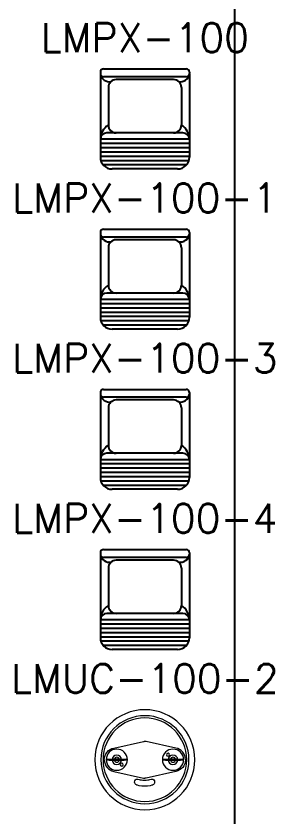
# Model space of a CAD drawing. Header units: inches. Extents: x -312 to 59, y -182 to 37.
# Drawn here: x -200.83 to -198.68, y -95.07 to -88.42 of the extents above; entities that cross this region are included whole.
import ezdxf

# ---------------------------------------------------------------- set-up
doc = ezdxf.new("R2010")
doc.units = ezdxf.units.IN
doc.header["$MEASUREMENT"] = 0
doc.set_wipeout_variables(frame=1)
doc.styles.add('ROMANS', font='ROMANS.shx')

# ---------------------------------------------------------------- blocks, each defined once
blk = doc.blocks.new('LMPX-100')
at = {"insert": (0, 0.6743), "char_height": 0.24, "width": 5.724, "attachment_point": 5, "style": 'ROMANS'}
blk.add_mtext('LMPX-100', dxfattribs=at)
blk.add_wipeout([(-0.415, 0.415), (0.415, 0.415), (0.415, -0.415), (-0.415, -0.415)])
for p, q in [((-0.3426, 0.415), (0.3426, 0.415)), ((-0.3696, 0.388), (-0.3696, 0.3764)), ((-0.3694, 0.3731), (-0.3694, -0.3167)), ((0.3426, 0.3493), (-0.3426, 0.3493)), ((0.3694, 0.3731), (0.3694, -0.3167)), ((0.3696, 0.388), (0.3696, 0.3764)), ((0.2376, 0.3267), (-0.2376, 0.3267)), ((-0.3032, 0.261), (-0.3032, -0.0499)), ((0.3032, 0.261), (0.3032, -0.0499)), ((0.3147, -0.1156), (-0.3147, -0.1156)), ((0.3694, -0.1691), (-0.3694, -0.1691)), ((0.3694, -0.2046), (-0.3694, -0.2046)), ((0.3694, -0.2401), (-0.3694, -0.2401)), ((0.3694, -0.2756), (-0.3694, -0.2756)), ((0.3694, -0.3111), (-0.3694, -0.3111)), ((0.3648, -0.3466), (-0.3648, -0.3466)), ((0.3445, -0.3821), (-0.3445, -0.3821)), ((0.2711, -0.415), (-0.2711, -0.415))]:
    blk.add_line(p, q)
for centre, radius, start, end in [((-0.3426, 0.388), 0.027, 90, 180), ((0.3426, 0.388), 0.027, 0, 90), ((-0.3426, 0.3764), 0.027, 180, 270), ((-0.2943, 0.3855), 0.0762, 189.33833, 280.31178), ((0.2943, 0.3855), 0.0762, 259.68822, 350.66167), ((0.3426, 0.3764), 0.027, 270, 0), ((-0.2376, 0.261), 0.0657, 90, 180), ((0.2376, 0.261), 0.0657, 0, 90), ((-0.2278, -0.1697), 0.1416, 122.17907, 180.24228), ((-0.2376, -0.0499), 0.0657, 180, 270), ((0.2376, -0.0499), 0.0657, 270, 0), ((0.2278, -0.1697), 0.1416, 359.75772, 57.82093), ((-0.3147, -0.1703), 0.0548, 90, 180), ((0.3147, -0.1703), 0.0548, 0, 90), ((-0.2711, -0.3167), 0.0983, 180, 270), ((0.2711, -0.3167), 0.0983, 270, 0)]:
    blk.add_arc(centre, radius, start, end)
blk = doc.blocks.new('LMPX-100-1')
at = {"insert": (0, 0.6743), "char_height": 0.24, "width": 5.724, "attachment_point": 5, "style": 'ROMANS'}
blk.add_mtext('LMPX-100-1', dxfattribs=at)
blk.add_wipeout([(-0.415, 0.415), (0.415, 0.415), (0.415, -0.415), (-0.415, -0.415)])
for p, q in [((-0.3426, 0.415), (0.3426, 0.415)), ((-0.3696, 0.388), (-0.3696, 0.3764)), ((-0.3694, 0.3731), (-0.3694, -0.3167)), ((0.3426, 0.3493), (-0.3426, 0.3493)), ((0.3694, 0.3731), (0.3694, -0.3167)), ((0.3696, 0.388), (0.3696, 0.3764)), ((0.2376, 0.3267), (-0.2376, 0.3267)), ((-0.3032, 0.261), (-0.3032, -0.0499)), ((0.3032, 0.261), (0.3032, -0.0499)), ((0.3147, -0.1156), (-0.3147, -0.1156)), ((0.3694, -0.1691), (-0.3694, -0.1691)), ((0.3694, -0.2046), (-0.3694, -0.2046)), ((0.3694, -0.2401), (-0.3694, -0.2401)), ((0.3694, -0.2756), (-0.3694, -0.2756)), ((0.3694, -0.3111), (-0.3694, -0.3111)), ((0.3648, -0.3466), (-0.3648, -0.3466)), ((0.3445, -0.3821), (-0.3445, -0.3821)), ((0.2711, -0.415), (-0.2711, -0.415))]:
    blk.add_line(p, q)
for centre, radius, start, end in [((-0.3426, 0.388), 0.027, 90, 180), ((0.3426, 0.388), 0.027, 0, 90), ((-0.3426, 0.3764), 0.027, 180, 270), ((-0.2943, 0.3855), 0.0762, 189.33833, 280.31178), ((0.2943, 0.3855), 0.0762, 259.68822, 350.66167), ((0.3426, 0.3764), 0.027, 270, 0), ((-0.2376, 0.261), 0.0657, 90, 180), ((0.2376, 0.261), 0.0657, 0, 90), ((-0.2278, -0.1697), 0.1416, 122.17907, 180.24228), ((-0.2376, -0.0499), 0.0657, 180, 270), ((0.2376, -0.0499), 0.0657, 270, 0), ((0.2278, -0.1697), 0.1416, 359.75772, 57.82093), ((-0.3147, -0.1703), 0.0548, 90, 180), ((0.3147, -0.1703), 0.0548, 0, 90), ((-0.2711, -0.3167), 0.0983, 180, 270), ((0.2711, -0.3167), 0.0983, 270, 0)]:
    blk.add_arc(centre, radius, start, end)
blk = doc.blocks.new('LMPX-100-3')
at = {"insert": (0, 0.6743), "char_height": 0.24, "width": 5.724, "attachment_point": 5, "style": 'ROMANS'}
blk.add_mtext('LMPX-100-3', dxfattribs=at)
blk.add_wipeout([(-0.415, 0.415), (0.415, 0.415), (0.415, -0.415), (-0.415, -0.415)])
for p, q in [((-0.3426, 0.415), (0.3426, 0.415)), ((-0.3696, 0.388), (-0.3696, 0.3764)), ((-0.3694, 0.3731), (-0.3694, -0.3167)), ((0.3426, 0.3493), (-0.3426, 0.3493)), ((0.3694, 0.3731), (0.3694, -0.3167)), ((0.3696, 0.388), (0.3696, 0.3764)), ((0.2376, 0.3267), (-0.2376, 0.3267)), ((-0.3032, 0.261), (-0.3032, -0.0499)), ((0.3032, 0.261), (0.3032, -0.0499)), ((0.3147, -0.1156), (-0.3147, -0.1156)), ((0.3694, -0.1691), (-0.3694, -0.1691)), ((0.3694, -0.2046), (-0.3694, -0.2046)), ((0.3694, -0.2401), (-0.3694, -0.2401)), ((0.3694, -0.2756), (-0.3694, -0.2756)), ((0.3694, -0.3111), (-0.3694, -0.3111)), ((0.3648, -0.3466), (-0.3648, -0.3466)), ((0.3445, -0.3821), (-0.3445, -0.3821)), ((0.2711, -0.415), (-0.2711, -0.415))]:
    blk.add_line(p, q)
for centre, radius, start, end in [((-0.3426, 0.388), 0.027, 90, 180), ((0.3426, 0.388), 0.027, 0, 90), ((-0.3426, 0.3764), 0.027, 180, 270), ((-0.2943, 0.3855), 0.0762, 189.33833, 280.31178), ((0.2943, 0.3855), 0.0762, 259.68822, 350.66167), ((0.3426, 0.3764), 0.027, 270, 0), ((-0.2376, 0.261), 0.0657, 90, 180), ((0.2376, 0.261), 0.0657, 0, 90), ((-0.2278, -0.1697), 0.1416, 122.17907, 180.24228), ((-0.2376, -0.0499), 0.0657, 180, 270), ((0.2376, -0.0499), 0.0657, 270, 0), ((0.2278, -0.1697), 0.1416, 359.75772, 57.82093), ((-0.3147, -0.1703), 0.0548, 90, 180), ((0.3147, -0.1703), 0.0548, 0, 90), ((-0.2711, -0.3167), 0.0983, 180, 270), ((0.2711, -0.3167), 0.0983, 270, 0)]:
    blk.add_arc(centre, radius, start, end)
blk = doc.blocks.new('LMPX-100-4')
at = {"insert": (0, 0.6743), "char_height": 0.24, "width": 5.724, "attachment_point": 5, "style": 'ROMANS'}
blk.add_mtext('LMPX-100-4', dxfattribs=at)
blk.add_wipeout([(-0.415, 0.415), (0.415, 0.415), (0.415, -0.415), (-0.415, -0.415)])
for p, q in [((-0.3426, 0.415), (0.3426, 0.415)), ((-0.3696, 0.388), (-0.3696, 0.3764)), ((-0.3694, 0.3731), (-0.3694, -0.3167)), ((0.3426, 0.3493), (-0.3426, 0.3493)), ((0.3694, 0.3731), (0.3694, -0.3167)), ((0.3696, 0.388), (0.3696, 0.3764)), ((0.2376, 0.3267), (-0.2376, 0.3267)), ((-0.3032, 0.261), (-0.3032, -0.0499)), ((0.3032, 0.261), (0.3032, -0.0499)), ((0.3147, -0.1156), (-0.3147, -0.1156)), ((0.3694, -0.1691), (-0.3694, -0.1691)), ((0.3694, -0.2046), (-0.3694, -0.2046)), ((0.3694, -0.2401), (-0.3694, -0.2401)), ((0.3694, -0.2756), (-0.3694, -0.2756)), ((0.3694, -0.3111), (-0.3694, -0.3111)), ((0.3648, -0.3466), (-0.3648, -0.3466)), ((0.3445, -0.3821), (-0.3445, -0.3821)), ((0.2711, -0.415), (-0.2711, -0.415))]:
    blk.add_line(p, q)
for centre, radius, start, end in [((-0.3426, 0.388), 0.027, 90, 180), ((0.3426, 0.388), 0.027, 0, 90), ((-0.3426, 0.3764), 0.027, 180, 270), ((-0.2943, 0.3855), 0.0762, 189.33833, 280.31178), ((0.2943, 0.3855), 0.0762, 259.68822, 350.66167), ((0.3426, 0.3764), 0.027, 270, 0), ((-0.2376, 0.261), 0.0657, 90, 180), ((0.2376, 0.261), 0.0657, 0, 90), ((-0.2278, -0.1697), 0.1416, 122.17907, 180.24228), ((-0.2376, -0.0499), 0.0657, 180, 270), ((0.2376, -0.0499), 0.0657, 270, 0), ((0.2278, -0.1697), 0.1416, 359.75772, 57.82093), ((-0.3147, -0.1703), 0.0548, 90, 180), ((0.3147, -0.1703), 0.0548, 0, 90), ((-0.2711, -0.3167), 0.0983, 180, 270), ((0.2711, -0.3167), 0.0983, 270, 0)]:
    blk.add_arc(centre, radius, start, end)
blk = doc.blocks.new('LMUC-100-2')
at = {"insert": (0, 0.6743), "char_height": 0.24, "width": 5.724, "attachment_point": 5, "style": 'ROMANS'}
blk.add_mtext('LMUC-100-2', dxfattribs=at)
blk.add_wipeout([(-0.415, 0.415), (0.415, 0.415), (0.415, -0.415), (-0.415, -0.415)])
at = {"lineweight": 18}
for points, knots in [([(0.415, 0), (0.415, -0.2292), (0.2292, -0.415), (0, -0.415), (-0.2292, -0.415), (-0.415, -0.2292), (-0.415, 0), (-0.415, 0.2292), (-0.2292, 0.415), (0, 0.415), (0.2292, 0.415), (0.415, 0.2292), (0.415, 0)], [0, 0, 0, 0, 1, 1, 1, 2, 2, 2, 3, 3, 3, 4, 4, 4, 4]), ([(0.3655, 0), (0.3655, -0.2019), (0.2019, -0.3655), (0, -0.3655), (-0.2019, -0.3655), (-0.3655, -0.2019), (-0.3655, 0), (-0.3655, 0.2018), (-0.2019, 0.3655), (0, 0.3655), (0.2019, 0.3655), (0.3655, 0.2018), (0.3655, 0)], [0, 0, 0, 0, 1, 1, 1, 2, 2, 2, 3, 3, 3, 4, 4, 4, 4]), ([(0.347, 0), (0.347, -0.1917), (0.1916, -0.347), (0, -0.347), (-0.1917, -0.347), (-0.347, -0.1917), (-0.347, 0), (-0.347, 0.1916), (-0.1917, 0.347), (0, 0.347), (0.1916, 0.347), (0.347, 0.1916), (0.347, 0)], [0, 0, 0, 0, 1, 1, 1, 2, 2, 2, 3, 3, 3, 4, 4, 4, 4]), ([(-0.3372, 0), (-0.3372, 0.0483), (-0.3024, 0.0885), (-0.2564, 0.0968), (-0.2564, 0.0968), (-0.011, 0.1518), (-0.011, 0.1518), (-0.0079, 0.1526), (-0.0041, 0.153), (0, 0.153)], [0, 0, 0, 0, 1, 1, 1, 2, 2, 2, 3, 3, 3, 3]), ([(0.3372, 0), (0.3372, 0.0483), (0.3023, 0.0885), (0.2564, 0.0968), (0.2564, 0.0968), (0.011, 0.1518), (0.011, 0.1518), (0.0079, 0.1526), (0.0041, 0.153), (0, 0.153)], [0, 0, 0, 0, 1, 1, 1, 2, 2, 2, 3, 3, 3, 3]), ([(-0.1455, 0), (-0.1455, -0.0485), (-0.1849, -0.0878), (-0.2334, -0.0878), (-0.2819, -0.0878), (-0.3212, -0.0485), (-0.3212, 0), (-0.3212, 0.0485), (-0.2819, 0.0878), (-0.2334, 0.0878), (-0.1849, 0.0878), (-0.1455, 0.0485), (-0.1455, 0)], [0, 0, 0, 0, 1, 1, 1, 2, 2, 2, 3, 3, 3, 4, 4, 4, 4]), ([(-0.1455, 0), (-0.1455, -0.0485), (-0.1849, -0.0878), (-0.2334, -0.0878), (-0.2819, -0.0878), (-0.3212, -0.0485), (-0.3212, 0), (-0.3212, 0.0485), (-0.2819, 0.0878), (-0.2334, 0.0878), (-0.1849, 0.0878), (-0.1455, 0.0485), (-0.1455, 0)], [0, 0, 0, 0, 1, 1, 1, 2, 2, 2, 3, 3, 3, 4, 4, 4, 4]), ([(0.1455, 0), (0.1455, 0.0485), (0.1849, 0.0878), (0.2333, 0.0878), (0.2818, 0.0878), (0.3212, 0.0485), (0.3212, 0), (0.3212, -0.0485), (0.2818, -0.0879), (0.2333, -0.0879), (0.1849, -0.0879), (0.1455, -0.0485), (0.1455, 0)], [0, 0, 0, 0, 1, 1, 1, 2, 2, 2, 3, 3, 3, 4, 4, 4, 4]), ([(-0.3372, 0), (-0.3372, -0.0484), (-0.3024, -0.0885), (-0.2564, -0.0968), (-0.2564, -0.0968), (-0.011, -0.1518), (-0.011, -0.1518), (-0.0079, -0.1526), (-0.0041, -0.1531), (0, -0.1531)], [0, 0, 0, 0, 1, 1, 1, 2, 2, 2, 3, 3, 3, 3]), ([(-0.1456, 0), (-0.1456, -0.0022), (-0.1849, -0.004), (-0.2334, -0.004), (-0.2818, -0.004), (-0.3211, -0.0022), (-0.3211, 0), (-0.3211, 0.0021), (-0.2818, 0.0039), (-0.2334, 0.0039), (-0.1849, 0.0039), (-0.1456, 0.0021), (-0.1456, 0)], [0, 0, 0, 0, 1, 1, 1, 2, 2, 2, 3, 3, 3, 4, 4, 4, 4]), ([(-0.1456, 0), (-0.1456, -0.0022), (-0.1849, -0.004), (-0.2334, -0.004), (-0.2818, -0.004), (-0.3211, -0.0022), (-0.3211, 0), (-0.3211, 0.0021), (-0.2818, 0.0039), (-0.2334, 0.0039), (-0.1849, 0.0039), (-0.1456, 0.0021), (-0.1456, 0)], [0, 0, 0, 0, 1, 1, 1, 2, 2, 2, 3, 3, 3, 4, 4, 4, 4]), ([(-0.1941, 0), (-0.1941, -0.0217), (-0.2117, -0.0393), (-0.2334, -0.0393), (-0.2551, -0.0393), (-0.2726, -0.0217), (-0.2726, 0), (-0.2726, 0.0217), (-0.2551, 0.0392), (-0.2334, 0.0392), (-0.2117, 0.0392), (-0.1941, 0.0217), (-0.1941, 0)], [0, 0, 0, 0, 1, 1, 1, 2, 2, 2, 3, 3, 3, 4, 4, 4, 4]), ([(-0.1941, 0), (-0.1941, -0.0217), (-0.2117, -0.0393), (-0.2334, -0.0393), (-0.2551, -0.0393), (-0.2726, -0.0217), (-0.2726, 0), (-0.2726, 0.0217), (-0.2551, 0.0392), (-0.2334, 0.0392), (-0.2117, 0.0392), (-0.1941, 0.0217), (-0.1941, 0)], [0, 0, 0, 0, 1, 1, 1, 2, 2, 2, 3, 3, 3, 4, 4, 4, 4]), ([(-0.2128, 0), (-0.2128, -0.0114), (-0.222, -0.0206), (-0.2334, -0.0206), (-0.2447, -0.0206), (-0.2539, -0.0114), (-0.2539, 0), (-0.2539, 0.0114), (-0.2447, 0.0206), (-0.2334, 0.0206), (-0.222, 0.0206), (-0.2128, 0.0114), (-0.2128, 0)], [0, 0, 0, 0, 1, 1, 1, 2, 2, 2, 3, 3, 3, 4, 4, 4, 4]), ([(-0.2128, 0), (-0.2128, -0.0114), (-0.222, -0.0206), (-0.2334, -0.0206), (-0.2447, -0.0206), (-0.2539, -0.0114), (-0.2539, 0), (-0.2539, 0.0114), (-0.2447, 0.0206), (-0.2334, 0.0206), (-0.222, 0.0206), (-0.2128, 0.0114), (-0.2128, 0)], [0, 0, 0, 0, 1, 1, 1, 2, 2, 2, 3, 3, 3, 4, 4, 4, 4]), ([(0.3372, 0), (0.3372, -0.0484), (0.3023, -0.0885), (0.2564, -0.0968), (0.2564, -0.0968), (0.011, -0.1518), (0.011, -0.1518), (0.0079, -0.1526), (0.0041, -0.1531), (0, -0.1531)], [0, 0, 0, 0, 1, 1, 1, 2, 2, 2, 3, 3, 3, 3]), ([(0.1456, 0), (0.1456, 0.0021), (0.1849, 0.0039), (0.2333, 0.0039), (0.2818, 0.0039), (0.3211, 0.0021), (0.3211, 0), (0.3211, -0.0022), (0.2818, -0.004), (0.2333, -0.004), (0.1849, -0.004), (0.1456, -0.0022), (0.1456, 0)], [0, 0, 0, 0, 1, 1, 1, 2, 2, 2, 3, 3, 3, 4, 4, 4, 4]), ([(0.1796, 0.041), (0.1796, 0.0479), (0.1852, 0.0535), (0.1921, 0.0535), (0.1989, 0.0535), (0.2045, 0.0479), (0.2045, 0.041), (0.2045, 0.0342), (0.1989, 0.0286), (0.1921, 0.0286), (0.1852, 0.0286), (0.1796, 0.0342), (0.1796, 0.041)], [0, 0, 0, 0, 1, 1, 1, 2, 2, 2, 3, 3, 3, 4, 4, 4, 4]), ([(0.1941, 0), (0.1941, 0.0217), (0.2116, 0.0392), (0.2333, 0.0392), (0.255, 0.0392), (0.2726, 0.0217), (0.2726, 0), (0.2726, -0.0217), (0.255, -0.0393), (0.2333, -0.0393), (0.2116, -0.0393), (0.1941, -0.0217), (0.1941, 0)], [0, 0, 0, 0, 1, 1, 1, 2, 2, 2, 3, 3, 3, 4, 4, 4, 4]), ([(0.2128, 0), (0.2128, 0.0114), (0.222, 0.0206), (0.2333, 0.0206), (0.2447, 0.0206), (0.2539, 0.0114), (0.2539, 0), (0.2539, -0.0114), (0.2447, -0.0206), (0.2333, -0.0206), (0.222, -0.0206), (0.2128, -0.0114), (0.2128, 0)], [0, 0, 0, 0, 1, 1, 1, 2, 2, 2, 3, 3, 3, 4, 4, 4, 4]), ([(-0.1796, -0.0411), (-0.1796, -0.048), (-0.1852, -0.0535), (-0.1921, -0.0535), (-0.199, -0.0535), (-0.2045, -0.048), (-0.2045, -0.0411), (-0.2045, -0.0342), (-0.199, -0.0286), (-0.1921, -0.0286), (-0.1852, -0.0286), (-0.1796, -0.0342), (-0.1796, -0.0411)], [0, 0, 0, 0, 1, 1, 1, 2, 2, 2, 3, 3, 3, 4, 4, 4, 4]), ([(-0.1796, -0.0411), (-0.1796, -0.048), (-0.1852, -0.0535), (-0.1921, -0.0535), (-0.199, -0.0535), (-0.2045, -0.048), (-0.2045, -0.0411), (-0.2045, -0.0342), (-0.199, -0.0286), (-0.1921, -0.0286), (-0.1852, -0.0286), (-0.1796, -0.0342), (-0.1796, -0.0411)], [0, 0, 0, 0, 1, 1, 1, 2, 2, 2, 3, 3, 3, 4, 4, 4, 4]), ([(-0.0024, -0.2204), (0.0302, -0.2204), (0.0633, -0.2105), (0.0633, -0.2105), (0.0633, -0.2105), (0.0655, -0.2093), (0.0655, -0.2093), (0.0745, -0.2059), (0.0809, -0.1966), (0.0809, -0.1857), (0.0809, -0.1719), (0.0706, -0.1607), (0.0579, -0.1607), (0.0579, -0.1607), (0.0509, -0.1612), (0.0419, -0.164), (0.0329, -0.1668), (0.0149, -0.1692), (0, -0.1692), (0, -0.1692), (-0.0048, -0.1692), (-0.0048, -0.1692), (-0.0197, -0.1692), (-0.0377, -0.1668), (-0.0467, -0.164), (-0.0556, -0.1612), (-0.0627, -0.1607), (-0.0627, -0.1607), (-0.0754, -0.1607), (-0.0857, -0.1719), (-0.0857, -0.1857), (-0.0857, -0.1966), (-0.0792, -0.2059), (-0.0702, -0.2093), (-0.0702, -0.2093), (-0.0681, -0.2105), (-0.0681, -0.2105), (-0.0681, -0.2105), (-0.0349, -0.2204), (-0.0024, -0.2204)], [0, 0, 0, 0, 1, 1, 1, 2, 2, 2, 3, 3, 3, 4, 4, 4, 5, 5, 5, 6, 6, 6, 7, 7, 7, 8, 8, 8, 9, 9, 9, 10, 10, 10, 11, 11, 11, 12, 12, 12, 13, 13, 13, 13])]:
    blk.add_open_spline(points, degree=3, knots=knots, dxfattribs=at)

msp = doc.modelspace()

# ---------------------------------------------------------------- linework, layer by layer
at = {"color": 1}
msp.add_line((-199.01352, -181.78912), (-199.01352, -29.38403), dxfattribs=at)

# ---------------------------------------------------------------- next in the draw order: block references
for name, p in [('LMPX-100', (-199.76159, -89.27323)), ('LMPX-100-1', (-199.76159, -90.60323)), ('LMPX-100-3', (-199.76159, -91.93323)), ('LMPX-100-4', (-199.76159, -93.26323)), ('LMUC-100-2', (-199.76159, -94.59323))]:
    msp.add_blockref(name, p)

doc.saveas('drawing.dxf')
